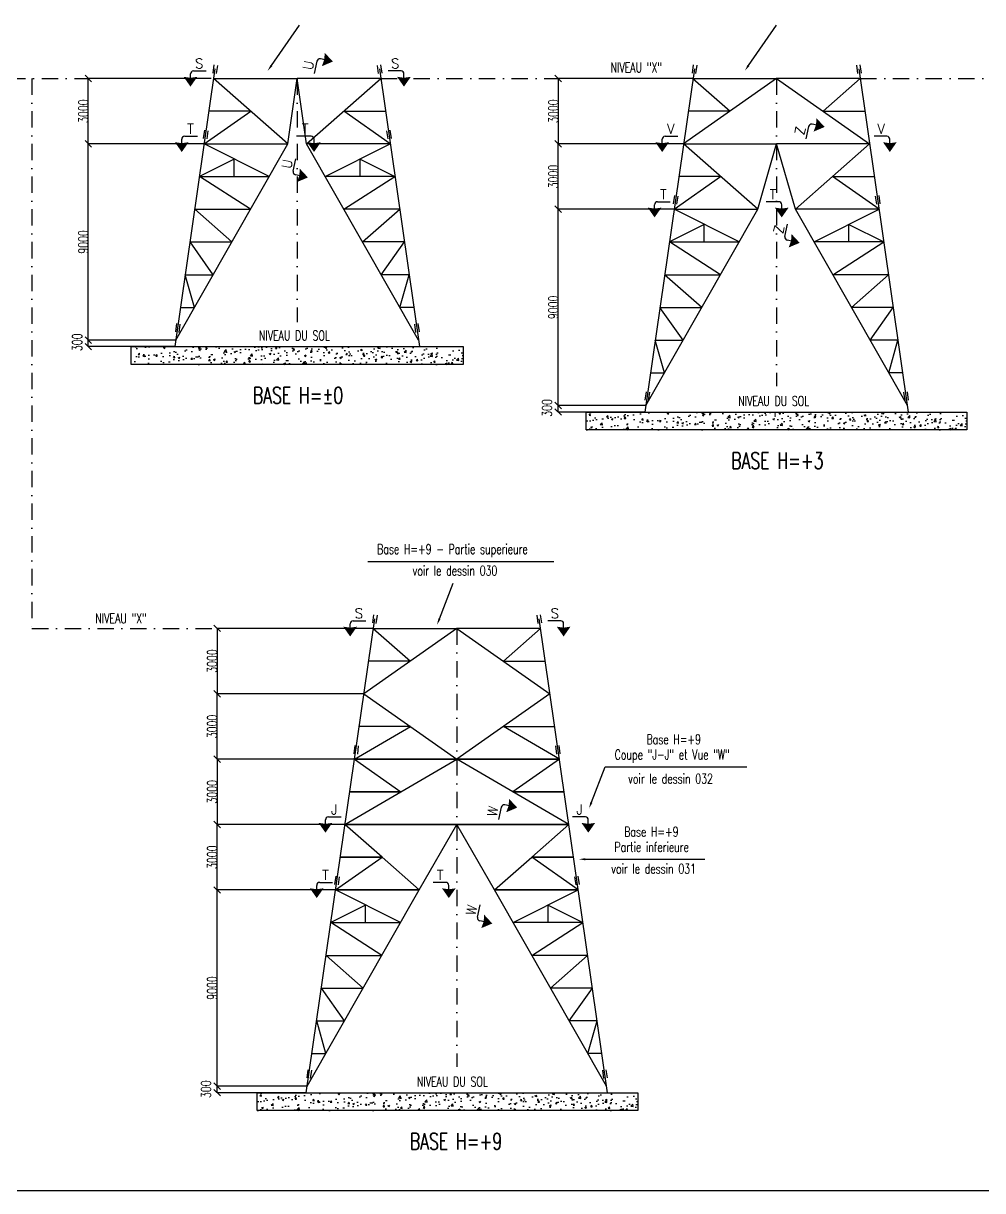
# Model space of a CAD drawing. Header units: millimetres. Extents: x 3750 to 125400, y 750 to 86850.
# Drawn here: x 53188 to 97200, y 750 to 54298 of the extents above; entities that cross this region are included whole.
import ezdxf
from ezdxf.enums import TextEntityAlignment as Align

# ---------------------------------------------------------------- set-up
doc = ezdxf.new("R2010")
doc.units = ezdxf.units.MM
doc.header["$LTSCALE"] = 1500
doc.linetypes.add('DASHDOT', pattern=[1, 0.5, -0.25, 0, -0.25])
for name, color, linetype in [('2', 7, 'Continuous'), ('LM', 7, 'Continuous'), ('LS', 7, 'Continuous'), ('LSP', 3, 'Continuous'), ('MZ', 6, 'DASHDOT'), ('QT_MPR', 7, 'Continuous')]:
    doc.layers.add(name, color=color, linetype=linetype)
doc.styles.add('RD', font='ROMAND8.SHX', dxfattribs={"width": 0.7})
doc.styles.add('RS', font='ROMANS8.shx', dxfattribs={"width": 0.7})
doc.dimstyles.new('TRATTO', dxfattribs={"dimscale": 0, "dimtxt": 450, "dimasz": 300, "dimexe": 0, "dimexo": 0.06, "dimgap": 5, "dimtad": 1, "dimzin": 0, "dimdsep": 46, "dimtxsty": 'RS', "dimblk1": 'OBLIQUE', "dimblk2": 'OBLIQUE', "dimsah": 1, "dimcen": 0.09, "dimclrd": 2, "dimclre": 2, "dimclrt": 7, "dimadec": 0, "dimazin": 0, "dimtfac": 1, "dimtix": 1, "dimtmove": 2, "dimatfit": 3, "dimfxl": 1, "dimtolj": 1, "dimtzin": 0, "dimarcsym": 0})

# ---------------------------------------------------------------- blocks, each defined once
blk = doc.blocks.new('_OBLIQUE')
at = {"color": 0, "linetype": 'ByBlock'}
blk.add_line((-0.5, -0.5), (0.5, 0.5), dxfattribs=at)
blk = doc.blocks.new('*D5')
at = {"layer": 'DEFPOINTS', "color": 0, "transparency": 16777216}
for p in [(56169, 39769), (60185, 39769), (60142, 39469)]:
    blk.add_point(p, dxfattribs=at)
at = {"layer": 'LM', "color": 2, "lineweight": -2, "transparency": 16777216}
for p, q in [((60185, 39769), (56169, 39769)), ((56169, 39469), (56169, 39769)), ((60142, 39469), (56169, 39469))]:
    blk.add_line(p, q, dxfattribs=at)
at = {"layer": 'LM', "color": 2, "lineweight": -2, "transparency": 16777216, "xscale": 300, "yscale": 300, "zscale": 300}
for p, rotation in [((56169, 39769), 90), ((56169, 39469), 270)]:
    blk.add_blockref('_OBLIQUE', p, dxfattribs=dict(at, rotation=rotation))
at = {"layer": 'LM', "color": 7, "transparency": 16777216, "insert": (55655, 39667), "char_height": 450, "attachment_point": 5, "rotation": 90, "style": 'RS'}
blk.add_mtext('\\A1;300', dxfattribs=at)
blk = doc.blocks.new('*D4')
at = {"color": 2, "lineweight": -2, "transparency": 16777216}
for p, q in [((61485, 48769), (56169, 48769)), ((56169, 39769), (56169, 48769)), ((60185, 39769), (56169, 39769))]:
    blk.add_line(p, q, dxfattribs=at)
at = {"layer": 'DEFPOINTS', "color": 0, "transparency": 16777216}
for p in [(56169, 48769), (61485, 48769), (60185, 39769)]:
    blk.add_point(p, dxfattribs=at)
at = {"color": 2, "lineweight": -2, "transparency": 16777216, "xscale": 300, "yscale": 300, "zscale": 300}
for p, rotation in [((56169, 48769), 90), ((56169, 39769), 270)]:
    blk.add_blockref('_OBLIQUE', p, dxfattribs=dict(at, rotation=rotation))
at = {"color": 7, "transparency": 16777216, "insert": (55939, 44269), "char_height": 450, "attachment_point": 5, "rotation": 90, "style": 'RS'}
blk.add_mtext('\\A1;9000', dxfattribs=at)
blk = doc.blocks.new('*D6')
at = {"layer": 'DEFPOINTS', "color": 0, "transparency": 16777216}
for p in [(56169, 51769), (61804, 51769), (61485, 48769)]:
    blk.add_point(p, dxfattribs=at)
at = {"layer": 'LS', "color": 2, "lineweight": -2, "transparency": 16777216}
for p, q in [((61804, 51769), (56169, 51769)), ((56169, 48769), (56169, 51769)), ((61485, 48769), (56169, 48769))]:
    blk.add_line(p, q, dxfattribs=at)
at = {"layer": 'LS', "color": 2, "lineweight": -2, "transparency": 16777216, "xscale": 300, "yscale": 300, "zscale": 300}
for p, rotation in [((56169, 51769), 90), ((56169, 48769), 270)]:
    blk.add_blockref('_OBLIQUE', p, dxfattribs=dict(at, rotation=rotation))
at = {"layer": 'LS', "color": 7, "transparency": 16777216, "insert": (55939, 50269), "char_height": 450, "attachment_point": 5, "rotation": 90, "style": 'RS'}
blk.add_mtext('\\A1;3000', dxfattribs=at)
blk = doc.blocks.new('*D10')
at = {"layer": 'DEFPOINTS', "color": 0, "transparency": 16777216}
for p in [(77729, 36769), (81702, 36469), (81745, 36769)]:
    blk.add_point(p, dxfattribs=at)
at = {"layer": 'LM', "color": 2, "lineweight": -2, "transparency": 16777216}
for p, q in [((81745, 36769), (77729, 36769)), ((77729, 36469), (77729, 36769)), ((81702, 36469), (77729, 36469))]:
    blk.add_line(p, q, dxfattribs=at)
at = {"layer": 'LM', "color": 2, "lineweight": -2, "transparency": 16777216, "xscale": 300, "yscale": 300, "zscale": 300}
for p, rotation in [((77729, 36769), 90), ((77729, 36469), 270)]:
    blk.add_blockref('_OBLIQUE', p, dxfattribs=dict(at, rotation=rotation))
at = {"layer": 'LM', "color": 7, "transparency": 16777216, "insert": (77214, 36654), "char_height": 450, "attachment_point": 5, "rotation": 90, "style": 'RS'}
blk.add_mtext('\\A1;300', dxfattribs=at)
blk = doc.blocks.new('*D7')
at = {"color": 2, "lineweight": -2, "transparency": 16777216}
for p, q in [((83044, 45769), (77729, 45769)), ((77729, 36769), (77729, 45769)), ((81745, 36769), (77729, 36769))]:
    blk.add_line(p, q, dxfattribs=at)
at = {"layer": 'DEFPOINTS', "color": 0, "transparency": 16777216}
for p in [(77729, 45769), (83044, 45769), (81745, 36769)]:
    blk.add_point(p, dxfattribs=at)
at = {"color": 2, "lineweight": -2, "transparency": 16777216, "xscale": 300, "yscale": 300, "zscale": 300}
for p, rotation in [((77729, 45769), 90), ((77729, 36769), 270)]:
    blk.add_blockref('_OBLIQUE', p, dxfattribs=dict(at, rotation=rotation))
at = {"color": 7, "transparency": 16777216, "insert": (77499, 41269), "char_height": 450, "attachment_point": 5, "rotation": 90, "style": 'RS'}
blk.add_mtext('\\A1;9000', dxfattribs=at)
blk = doc.blocks.new('*D8')
at = {"layer": 'DEFPOINTS', "color": 0, "transparency": 16777216}
for p in [(77729, 48769), (83477, 48769), (83044, 45769)]:
    blk.add_point(p, dxfattribs=at)
at = {"layer": 'LS', "color": 2, "lineweight": -2, "transparency": 16777216}
for p, q in [((83477, 48769), (77729, 48769)), ((77729, 45769), (77729, 48769)), ((83044, 45769), (77729, 45769))]:
    blk.add_line(p, q, dxfattribs=at)
at = {"layer": 'LS', "color": 2, "lineweight": -2, "transparency": 16777216, "xscale": 300, "yscale": 300, "zscale": 300}
for p, rotation in [((77729, 48769), 90), ((77729, 45769), 270)]:
    blk.add_blockref('_OBLIQUE', p, dxfattribs=dict(at, rotation=rotation))
at = {"layer": 'LS', "color": 7, "transparency": 16777216, "insert": (77499, 47269), "char_height": 450, "attachment_point": 5, "rotation": 90, "style": 'RS'}
blk.add_mtext('\\A1;3000', dxfattribs=at)
blk = doc.blocks.new('*D9')
at = {"layer": 'DEFPOINTS', "color": 0, "transparency": 16777216}
for p in [(83910, 51769), (77729, 48769), (83477, 48769)]:
    blk.add_point(p, dxfattribs=at)
at = {"layer": 'LS', "color": 2, "lineweight": -2, "transparency": 16777216}
for p, q in [((83910, 51769), (77729, 51769)), ((77729, 51769), (77729, 48769)), ((83477, 48769), (77729, 48769))]:
    blk.add_line(p, q, dxfattribs=at)
at = {"layer": 'LS', "color": 2, "lineweight": -2, "transparency": 16777216, "xscale": 300, "yscale": 300, "zscale": 300}
for p, rotation in [((77729, 51769), 90), ((77729, 48769), 270)]:
    blk.add_blockref('_OBLIQUE', p, dxfattribs=dict(at, rotation=rotation))
at = {"layer": 'LS', "color": 7, "transparency": 16777216, "insert": (77499, 50269), "char_height": 450, "attachment_point": 5, "rotation": 90, "style": 'RS'}
blk.add_mtext('\\A1;3000', dxfattribs=at)
blk = doc.blocks.new('*D50')
at = {"layer": 'DEFPOINTS', "color": 0, "transparency": 16777216}
for p in [(62082, 5544), (66212, 5544), (66169, 5244)]:
    blk.add_point(p, dxfattribs=at)
at = {"layer": 'LM', "color": 2, "lineweight": -2, "transparency": 16777216}
for p, q in [((66212, 5544), (62082, 5544)), ((62082, 5244), (62082, 5544)), ((66169, 5244), (62082, 5244))]:
    blk.add_line(p, q, dxfattribs=at)
at = {"layer": 'LM', "color": 2, "lineweight": -2, "transparency": 16777216, "xscale": 300, "yscale": 300, "zscale": 300}
for p, rotation in [((62082, 5544), 90), ((62082, 5244), 270)]:
    blk.add_blockref('_OBLIQUE', p, dxfattribs=dict(at, rotation=rotation))
at = {"layer": 'LM', "color": 7, "transparency": 16777216, "insert": (61568, 5401), "char_height": 450, "attachment_point": 5, "rotation": 90, "style": 'RS'}
blk.add_mtext('\\A1;300', dxfattribs=at)
blk = doc.blocks.new('*D51')
at = {"color": 2, "lineweight": -2, "transparency": 16777216}
for p, q in [((67511, 14544), (62082, 14544)), ((62082, 5544), (62082, 14544)), ((66212, 5544), (62082, 5544))]:
    blk.add_line(p, q, dxfattribs=at)
at = {"layer": 'DEFPOINTS', "color": 0, "transparency": 16777216}
for p in [(62082, 14544), (67511, 14544), (66212, 5544)]:
    blk.add_point(p, dxfattribs=at)
at = {"color": 2, "lineweight": -2, "transparency": 16777216, "xscale": 300, "yscale": 300, "zscale": 300}
for p, rotation in [((62082, 14544), 90), ((62082, 5544), 270)]:
    blk.add_blockref('_OBLIQUE', p, dxfattribs=dict(at, rotation=rotation))
at = {"color": 7, "transparency": 16777216, "insert": (61852, 10044), "char_height": 450, "attachment_point": 5, "rotation": 90, "style": 'RS'}
blk.add_mtext('\\A1;9000', dxfattribs=at)
blk = doc.blocks.new('*D52')
at = {"layer": 'DEFPOINTS', "color": 0, "transparency": 16777216}
for p in [(62082, 17544), (67944, 17544), (67511, 14544)]:
    blk.add_point(p, dxfattribs=at)
at = {"layer": 'LS', "color": 2, "lineweight": -2, "transparency": 16777216}
for p, q in [((67944, 17544), (62082, 17544)), ((62082, 14544), (62082, 17544)), ((67511, 14544), (62082, 14544))]:
    blk.add_line(p, q, dxfattribs=at)
at = {"layer": 'LS', "color": 2, "lineweight": -2, "transparency": 16777216, "xscale": 300, "yscale": 300, "zscale": 300}
for p, rotation in [((62082, 17544), 90), ((62082, 14544), 270)]:
    blk.add_blockref('_OBLIQUE', p, dxfattribs=dict(at, rotation=rotation))
at = {"layer": 'LS', "color": 7, "transparency": 16777216, "insert": (61852, 16044), "char_height": 450, "attachment_point": 5, "rotation": 90, "style": 'RS'}
blk.add_mtext('\\A1;3000', dxfattribs=at)
blk = doc.blocks.new('*D53')
at = {"layer": 'DEFPOINTS', "color": 0, "transparency": 16777216}
for p in [(68377, 20544), (62082, 17544), (67944, 17544)]:
    blk.add_point(p, dxfattribs=at)
at = {"layer": 'LS', "color": 2, "lineweight": -2, "transparency": 16777216}
for p, q in [((68377, 20544), (62082, 20544)), ((62082, 20544), (62082, 17544)), ((67944, 17544), (62082, 17544))]:
    blk.add_line(p, q, dxfattribs=at)
at = {"layer": 'LS', "color": 2, "lineweight": -2, "transparency": 16777216, "xscale": 300, "yscale": 300, "zscale": 300}
for p, rotation in [((62082, 20544), 90), ((62082, 17544), 270)]:
    blk.add_blockref('_OBLIQUE', p, dxfattribs=dict(at, rotation=rotation))
at = {"layer": 'LS', "color": 7, "transparency": 16777216, "insert": (61852, 19044), "char_height": 450, "attachment_point": 5, "rotation": 90, "style": 'RS'}
blk.add_mtext('\\A1;3000', dxfattribs=at)
blk = doc.blocks.new('*D54')
at = {"layer": 'DEFPOINTS', "color": 0, "transparency": 16777216}
for p in [(62082, 23544), (68810, 23544), (68377, 20544)]:
    blk.add_point(p, dxfattribs=at)
at = {"layer": 'LS', "color": 2, "lineweight": -2, "transparency": 16777216}
for p, q in [((68810, 23544), (62082, 23544)), ((62082, 20544), (62082, 23544)), ((68377, 20544), (62082, 20544))]:
    blk.add_line(p, q, dxfattribs=at)
at = {"layer": 'LS', "color": 2, "lineweight": -2, "transparency": 16777216, "xscale": 300, "yscale": 300, "zscale": 300}
for p, rotation in [((62082, 23544), 90), ((62082, 20544), 270)]:
    blk.add_blockref('_OBLIQUE', p, dxfattribs=dict(at, rotation=rotation))
at = {"layer": 'LS', "color": 7, "transparency": 16777216, "insert": (61852, 22044), "char_height": 450, "attachment_point": 5, "rotation": 90, "style": 'RS'}
blk.add_mtext('\\A1;3000', dxfattribs=at)
blk = doc.blocks.new('*D55')
at = {"layer": 'DEFPOINTS', "color": 0, "transparency": 16777216}
for p in [(69243, 26544), (62082, 23544), (68810, 23544)]:
    blk.add_point(p, dxfattribs=at)
at = {"layer": 'LS', "color": 2, "lineweight": -2, "transparency": 16777216}
for p, q in [((69243, 26544), (62082, 26544)), ((62082, 26544), (62082, 23544)), ((68810, 23544), (62082, 23544))]:
    blk.add_line(p, q, dxfattribs=at)
at = {"layer": 'LS', "color": 2, "lineweight": -2, "transparency": 16777216, "xscale": 300, "yscale": 300, "zscale": 300}
for p, rotation in [((62082, 26544), 90), ((62082, 23544), 270)]:
    blk.add_blockref('_OBLIQUE', p, dxfattribs=dict(at, rotation=rotation))
at = {"layer": 'LS', "color": 7, "transparency": 16777216, "insert": (61852, 25044), "char_height": 450, "attachment_point": 5, "rotation": 90, "style": 'RS'}
blk.add_mtext('\\A1;3000', dxfattribs=at)

msp = doc.modelspace()

# ---------------------------------------------------------------- hatches: boundary and pattern name
at = {"layer": 'LS'}
h = msp.add_hatch(dxfattribs=at)
h.set_pattern_fill('AR-CONC', color=3, scale=112.501668, style=0)
h.set_pattern_definition([(50, (-293687.24, -31657.9), (806.9297, -70.5972), [84.3763, -928.1388]), (355, (-293687.2, -31657.9), (-156.0976, 846.2287), [67.501, -742.511]), (100.4514, (-293620, -31663.8), (650.8327, 775.631), [71.7088, -788.7966]), (46.1842, (-293687.2, -31432.9), (1200.664, -186.2117), [126.5644, -1392.208]), (96.6356, (-293587.2, -31448.4), (1051.511, 1095.899), [107.563, -1183.1947]), (351.1842, (-293687.2, -31432.9), (1051.5103, 1095.8997), [101.2515, -1113.7665]), (21, (-293574.73, -31489.16), (671.5304, -452.953), [84.3763, -928.1388]), (326, (-293574.7, -31489.2), (273.7338, 815.8059), [67.501, -742.511]), (71.4514, (-293518.8, -31526.9), (945.2645, 362.8522), [71.7088, -788.7966]), (37.5, (-293687.24, -31657.92), (13.68004, 374.51114), [0, -733.5109, 0, -753.7612, 0, -745.32355]), (7.5, (-293687.24, -31657.9), (295.9576, 443.71976), [0, -429.75637, 0, -716.63563, 0, -284.0667]), (327.5, (-293938.12, -31657.92), (600.55915, -25.3746), [0, -281.2542, 0, -877.513, 0, -1164.39227]), (317.5, (-294050.6, -31657.9), (656.0942, 112.6198), [0, -365.6304, 0, -582.75864, 0, -826.8873])])
h.paths.add_polyline_path([(73372.574, 39468.603), (58132.295, 39468.603), (58132.295, 38648.572), (73372.574, 38648.572)])
h = msp.add_hatch(dxfattribs=at)
h.set_pattern_fill('AR-CONC', color=3, scale=112.501668, style=0)
h.set_pattern_definition([(50, (-270581.7, -34657.9), (806.9297, -70.5972), [84.3763, -928.1388]), (355, (-270581.7, -34657.9), (-156.0976, 846.2287), [67.501, -742.511]), (100.4514, (-270514.5, -34663.8), (650.8327, 775.631), [71.7088, -788.7966]), (46.1842, (-270581.7, -34432.9), (1200.664, -186.2117), [126.5644, -1392.208]), (96.6356, (-270481.7, -34448.4), (1051.511, 1095.899), [107.563, -1183.1947]), (351.1842, (-270581.7, -34432.9), (1051.5103, 1095.8997), [101.2515, -1113.7665]), (21, (-270469.2, -34489.16), (671.5304, -452.953), [84.3763, -928.1388]), (326, (-270469.2, -34489.2), (273.7338, 815.8059), [67.501, -742.511]), (71.4514, (-270413.25, -34526.9), (945.2645, 362.8522), [71.7088, -788.7966]), (37.5, (-270581.71, -34657.92), (13.68004, 374.51114), [0, -733.5109, 0, -753.7612, 0, -745.32355]), (7.5, (-270581.7, -34657.9), (295.9576, 443.71976), [0, -429.75637, 0, -716.63563, 0, -284.0667]), (327.5, (-270832.6, -34657.92), (600.55915, -25.3746), [0, -281.2542, 0, -877.513, 0, -1164.39227]), (317.5, (-270945.1, -34657.9), (656.0942, 112.6198), [0, -365.6304, 0, -582.75864, 0, -826.8873])])
h.paths.add_polyline_path([(96478.095, 36468.603), (79011.808, 36468.603), (79011.808, 35648.572), (96478.095, 35648.572)])
h = msp.add_hatch(dxfattribs=at)
h.set_pattern_fill('AR-CONC', color=3, scale=112.501668, style=0)
h.set_pattern_definition([(50, (-285681.4, -65882.07), (806.9297, -70.5972), [84.3763, -928.1388]), (355, (-285681.4, -65882.1), (-156.0976, 846.2287), [67.501, -742.511]), (100.4514, (-285614.2, -65887.95), (650.8327, 775.631), [71.7088, -788.7966]), (46.1842, (-285681.4, -65657.1), (1200.664, -186.2117), [126.5644, -1392.208]), (96.6356, (-285581.4, -65672.6), (1051.511, 1095.899), [107.563, -1183.1947]), (351.1842, (-285681.4, -65657), (1051.5103, 1095.8997), [101.2515, -1113.7665]), (21, (-285568.9, -65713.3), (671.5304, -452.953), [84.3763, -928.1388]), (326, (-285568.9, -65713.3), (273.7338, 815.8059), [67.501, -742.511]), (71.4514, (-285513, -65751.06), (945.2645, 362.8522), [71.7088, -788.7966]), (37.5, (-285681.42, -65882.07), (13.68004, 374.51114), [0, -733.5109, 0, -753.7612, 0, -745.32355]), (7.5, (-285681.42, -65882.07), (295.9576, 443.71976), [0, -429.75637, 0, -716.63563, 0, -284.0667]), (327.5, (-285932.3, -65882.07), (600.55915, -25.3746), [0, -281.2542, 0, -877.513, 0, -1164.39227]), (317.5, (-286044.8, -65882.07), (656.0942, 112.6198), [0, -365.6304, 0, -582.75864, 0, -826.8873])])
h.paths.add_polyline_path([(81378.386, 5244.455), (63912.099, 5244.455), (63912.099, 4424.424), (81378.386, 4424.424)])

# ---------------------------------------------------------------- linework, layer by layer
at = {"color": 6, "ltscale": 0.01}
for p, q in [((61980.556, 52204.663), (60142.166, 39468.603)), ((61929.781, 52393.462), (61875.276, 52015.864)), ((61929.781, 52393.462), (61875.276, 52015.864)), ((62088.14, 52370.603), (62033.635, 51993.005)), ((62088.14, 52370.603), (62033.635, 51993.005)), ((69416.729, 52370.603), (69471.233, 51993.005)), ((69416.729, 52370.603), (69471.233, 51993.005)), ((69524.312, 52204.663), (71362.702, 39468.603)), ((69575.088, 52393.462), (69629.592, 52015.864)), ((69575.088, 52393.462), (69629.592, 52015.864)), ((83973.073, 52204.663), (81701.648, 36468.603)), ((83922.793, 52396.886), (83868.288, 52019.288)), ((84081.151, 52374.028), (84026.647, 51996.43)), ((91408.752, 52374.028), (91463.257, 51996.43)), ((91516.83, 52204.663), (93788.255, 36468.603)), ((91567.111, 52396.886), (91621.615, 52019.288)), ((61917.613, 51768.603), (65752.434, 51768.603)), ((61917.613, 51768.603), (65752.434, 51768.603)), ((65319.399, 48768.603), (61917.613, 51768.603)), ((65319.399, 48768.603), (65752.434, 51768.603)), ((69587.256, 51768.603), (65752.434, 51768.603)), ((69587.256, 51768.603), (65752.434, 51768.603)), ((66185.47, 48768.603), (65752.434, 51768.603)), ((66185.47, 48768.603), (69587.256, 51768.603)), ((87744.952, 51768.603), (83477.095, 48768.603)), ((83910.13, 51768.603), (87744.952, 51768.603)), ((83910.13, 51768.603), (85611.023, 50268.603)), ((91579.773, 51768.603), (87744.952, 51768.603)), ((87744.952, 51768.603), (92012.809, 48768.603)), ((91579.773, 51768.603), (89878.88, 50268.603)), ((61484.577, 48768.603), (63618.506, 50268.603)), ((61484.577, 48768.603), (63618.506, 50268.603)), ((63618.506, 50268.603), (61701.095, 50268.603)), ((63618.506, 50268.603), (61701.095, 50268.603)), ((70020.291, 48768.603), (67886.363, 50268.603)), ((67886.363, 50268.603), (69803.774, 50268.603)), ((70020.291, 48768.603), (67886.363, 50268.603)), ((67886.363, 50268.603), (69803.774, 50268.603)), ((85611.023, 50268.603), (83693.612, 50268.603)), ((89878.88, 50268.603), (91796.291, 50268.603)), ((61496.745, 49393.462), (61442.241, 49015.864)), ((61655.104, 49370.603), (61600.599, 48993.005)), ((69849.765, 49370.603), (69904.269, 48993.005)), ((70008.123, 49393.462), (70062.628, 49015.864)), ((60185.47, 39768.603), (65319.399, 48768.603)), ((61484.577, 48768.603), (65319.399, 48768.603)), ((64463.744, 47268.603), (61484.577, 48768.603)), ((71319.399, 39768.603), (66185.47, 48768.603)), ((70020.291, 48768.603), (66185.47, 48768.603)), ((67041.125, 47268.603), (70020.291, 48768.603)), ((86878.88, 45768.603), (83477.095, 48768.603)), ((83477.095, 48768.603), (87744.952, 48768.603)), ((86878.88, 45768.603), (87744.952, 48768.603)), ((88611.023, 45768.603), (87744.952, 48768.603)), ((92012.809, 48768.603), (87744.952, 48768.603)), ((88611.023, 45768.603), (92012.809, 48768.603)), ((62865.902, 48073.111), (61268.059, 47268.603)), ((62865.902, 47268.603), (62865.902, 48073.111)), ((68638.967, 47268.603), (68638.967, 48073.111)), ((68638.967, 48073.111), (70236.809, 47268.603)), ((63608.089, 45768.603), (61268.059, 47268.603)), ((61268.059, 47268.603), (64463.744, 47268.603)), ((70236.809, 47268.603), (67041.125, 47268.603)), ((67896.779, 45768.603), (70236.809, 47268.603)), ((83044.059, 45768.603), (85177.987, 47268.603)), ((83044.059, 45768.603), (85177.987, 47268.603)), ((85177.987, 47268.603), (83260.577, 47268.603)), ((85177.987, 47268.603), (83260.577, 47268.603)), ((92445.845, 45768.603), (90311.916, 47268.603)), ((90311.916, 47268.603), (92229.327, 47268.603)), ((92445.845, 45768.603), (90311.916, 47268.603)), ((90311.916, 47268.603), (92229.327, 47268.603)), ((83056.721, 46396.886), (83002.217, 46019.288)), ((83215.08, 46374.028), (83160.575, 45996.43)), ((92274.823, 46374.028), (92329.328, 45996.43)), ((92433.182, 46396.886), (92487.687, 46019.288)), ((62752.434, 44268.603), (61051.541, 45768.603)), ((61051.541, 45768.603), (63608.089, 45768.603)), ((70453.327, 45768.603), (67896.779, 45768.603)), ((68752.434, 44268.603), (70453.327, 45768.603)), ((81744.952, 36768.603), (86878.88, 45768.603)), ((83044.059, 45768.603), (86878.88, 45768.603)), ((86023.226, 44268.603), (83044.059, 45768.603)), ((93744.952, 36768.603), (88611.023, 45768.603)), ((92445.845, 45768.603), (88611.023, 45768.603)), ((89466.678, 44268.603), (92445.845, 45768.603)), ((84425.383, 45073.111), (82827.541, 44268.603)), ((84425.383, 44268.603), (84425.383, 45073.111)), ((91064.52, 44268.603), (91064.52, 45073.111)), ((91064.52, 45073.111), (92662.362, 44268.603)), ((61896.779, 42768.603), (60835.024, 44268.603)), ((60835.024, 44268.603), (62752.434, 44268.603)), ((70669.845, 44268.603), (68752.434, 44268.603)), ((69608.089, 42768.603), (70669.845, 44268.603)), ((85167.571, 42768.603), (82827.541, 44268.603)), ((82827.541, 44268.603), (86023.226, 44268.603)), ((92662.362, 44268.603), (89466.678, 44268.603)), ((90322.333, 42768.603), (92662.362, 44268.603)), ((61041.125, 41268.603), (60618.506, 42768.603)), ((60618.506, 42768.603), (61896.779, 42768.603)), ((70886.363, 42768.603), (69608.089, 42768.603)), ((70463.744, 41268.603), (70886.363, 42768.603)), ((84311.916, 41268.603), (82611.023, 42768.603)), ((82611.023, 42768.603), (85167.571, 42768.603)), ((92878.88, 42768.603), (90322.333, 42768.603)), ((91177.987, 41268.603), (92878.88, 42768.603)), ((60401.988, 41268.603), (61041.125, 41268.603)), ((71102.881, 41268.603), (70463.744, 41268.603)), ((83456.261, 39768.603), (82394.505, 41268.603)), ((82394.505, 41268.603), (84311.916, 41268.603)), ((93095.398, 41268.603), (91177.987, 41268.603)), ((92033.642, 39768.603), (93095.398, 41268.603)), ((60216.184, 40521.946), (60161.68, 40144.348)), ((60374.543, 40499.088), (60320.038, 40121.49)), ((71130.326, 40499.088), (71184.83, 40121.49)), ((71288.684, 40521.946), (71343.189, 40144.348)), ((82600.606, 38268.603), (82177.987, 39768.603)), ((82177.987, 39768.603), (83456.261, 39768.603)), ((93311.916, 39768.603), (92033.642, 39768.603)), ((92889.297, 38268.603), (93311.916, 39768.603)), ((81961.47, 38268.603), (82600.606, 38268.603)), ((93528.434, 38268.603), (92889.297, 38268.603)), ((81757.614, 37396.886), (81703.11, 37019.288)), ((81915.973, 37374.028), (81861.468, 36996.43)), ((93573.931, 37374.028), (93628.435, 36996.43)), ((93732.289, 37396.886), (93786.794, 37019.288)), ((66168.76, 5244.455), (69306.257, 26980.515)), ((69255.482, 27169.314), (69200.977, 26791.716)), ((69413.84, 27146.455), (69359.336, 26768.857)), ((76742.43, 27146.455), (76796.934, 26768.857)), ((79987.51, 5244.455), (76850.013, 26980.515)), ((76900.788, 27169.314), (76955.293, 26791.716)), ((73078.135, 26544.455), (68810.278, 23544.455)), ((69243.314, 26544.455), (73078.135, 26544.455)), ((69243.314, 26544.455), (70944.206, 25044.455)), ((76912.956, 26544.455), (73078.135, 26544.455)), ((73078.135, 26544.455), (77345.992, 23544.455)), ((76912.956, 26544.455), (75212.064, 25044.455)), ((70944.206, 25044.455), (69026.796, 25044.455)), ((75212.064, 25044.455), (77129.474, 25044.455)), ((68810.278, 23544.455), (73078.135, 20544.455)), ((77345.992, 23544.455), (73078.135, 20544.455)), ((68377.242, 20544.455), (70944.206, 22044.455)), ((70944.206, 22044.455), (68593.76, 22044.455)), ((77779.028, 20544.455), (75212.064, 22044.455)), ((75212.064, 22044.455), (77562.51, 22044.455)), ((68396.454, 21173.065), (68356.096, 20793.694)), ((68555.556, 21156.139), (68515.198, 20776.769)), ((77600.714, 21156.139), (77641.072, 20776.769)), ((77759.816, 21173.065), (77800.174, 20793.694)), ((68377.135, 20544.455), (70511.135, 19044.455)), ((68377.135, 20544.455), (70511.135, 19044.455)), ((68377.135, 20544.455), (73078.135, 20544.455)), ((73078.135, 20544.455), (68377.135, 20544.455)), ((68377.135, 20544.455), (68377.135, 20544.455)), ((68377.135, 20544.455), (68377.135, 20544.455)), ((68377.242, 20544.455), (73078.135, 20544.455)), ((70511.135, 19044.455), (73078.135, 20544.455)), ((70511.135, 19044.455), (73078.135, 20544.455)), ((75645.135, 19044.455), (73078.135, 20544.455)), ((75645.135, 19044.455), (73078.135, 20544.455)), ((73078.135, 20544.455), (77779.135, 20544.455)), ((77779.135, 20544.455), (73078.135, 20544.455)), ((77779.028, 20544.455), (73078.135, 20544.455)), ((77779.135, 20544.455), (75645.135, 19044.455)), ((77779.135, 20544.455), (75645.135, 19044.455)), ((77779.135, 20544.455), (77779.135, 20544.455)), ((77779.135, 20544.455), (77779.135, 20544.455)), ((77779.135, 20544.455), (77779.135, 20544.455)), ((77779.135, 20544.455), (77779.135, 20544.455)), ((67944.135, 17544.455), (70511.135, 19044.455)), ((67944.135, 17544.455), (70511.135, 19044.455)), ((68161.135, 19044.455), (70511.135, 19044.455)), ((70511.135, 19044.455), (68161.135, 19044.455)), ((75645.135, 19044.455), (77995.135, 19044.455)), ((77995.135, 19044.455), (75645.135, 19044.455)), ((78212.135, 17544.455), (75645.135, 19044.455)), ((78212.135, 17544.455), (75645.135, 19044.455)), ((77995.135, 19044.455), (77995.135, 19044.455)), ((77995.135, 19044.455), (77995.135, 19044.455)), ((67944.135, 17544.455), (69655.135, 17544.455)), ((67944.135, 17544.455), (69655.135, 17544.455)), ((67944.135, 17544.455), (68800.135, 17544.455)), ((67944.135, 17544.455), (68800.135, 17544.455)), ((67944.135, 17544.455), (69655.135, 17544.455)), ((67944.135, 17544.455), (69655.135, 17544.455)), ((67944.135, 17544.455), (68800.135, 17544.455)), ((67944.135, 17544.455), (68800.135, 17544.455)), ((67944.135, 17544.455), (68800.135, 17544.455)), ((69645.135, 16044.455), (67944.135, 17544.455)), ((69645.135, 16044.455), (67944.135, 17544.455)), ((67944.135, 17544.455), (70511.135, 17544.455)), ((70511.135, 17544.455), (67944.135, 17544.455)), ((68800.135, 17544.455), (69655.135, 17544.455)), ((68800.135, 17544.455), (69655.135, 17544.455)), ((68800.135, 17544.455), (68800.135, 17544.455)), ((68800.135, 17544.455), (68800.135, 17544.455)), ((69655.135, 17544.455), (71367.135, 17544.455)), ((69655.135, 17544.455), (71367.135, 17544.455)), ((69655.135, 17544.455), (70511.135, 17544.455)), ((69655.135, 17544.455), (70511.135, 17544.455)), ((70511.135, 17544.455), (71367.135, 17544.455)), ((70511.135, 17544.455), (71367.135, 17544.455)), ((70511.135, 17544.455), (73078.135, 17544.455)), ((73078.135, 17544.455), (70511.135, 17544.455)), ((71346.135, 14544.455), (73078.135, 17544.455)), ((71346.135, 14544.455), (73078.135, 17544.455)), ((71367.135, 17544.455), (73078.135, 17544.455)), ((71367.135, 17544.455), (73078.135, 17544.455)), ((71367.135, 17544.455), (73078.135, 17544.455)), ((71367.135, 17544.455), (73078.135, 17544.455)), ((74810.135, 14544.455), (73078.135, 17544.455)), ((74810.135, 14544.455), (73078.135, 17544.455)), ((74789.135, 17544.455), (73078.135, 17544.455)), ((74789.135, 17544.455), (73078.135, 17544.455)), ((73078.135, 17544.455), (74789.135, 17544.455)), ((73078.135, 17544.455), (74789.135, 17544.455)), ((73078.135, 17544.455), (75645.135, 17544.455)), ((75645.135, 17544.455), (73078.135, 17544.455)), ((76501.135, 17544.455), (74789.135, 17544.455)), ((76501.135, 17544.455), (74789.135, 17544.455)), ((75645.135, 17544.455), (74789.135, 17544.455)), ((75645.135, 17544.455), (74789.135, 17544.455)), ((75645.135, 17544.455), (78212.135, 17544.455)), ((78212.135, 17544.455), (75645.135, 17544.455)), ((78212.135, 17544.455), (76501.135, 17544.455)), ((78212.135, 17544.455), (76501.135, 17544.455)), ((77356.135, 17544.455), (76501.135, 17544.455)), ((77356.135, 17544.455), (76501.135, 17544.455)), ((78212.135, 17544.455), (76501.135, 17544.455)), ((76501.135, 17544.455), (78212.135, 17544.455)), ((76511.135, 16044.455), (78212.135, 17544.455)), ((76511.135, 16044.455), (78212.135, 17544.455)), ((78212.135, 17544.455), (77356.135, 17544.455)), ((78212.135, 17544.455), (77356.135, 17544.455)), ((78212.135, 17544.455), (77356.135, 17544.455)), ((78212.135, 17544.455), (77356.135, 17544.455)), ((77356.135, 17544.455), (77356.135, 17544.455)), ((77356.135, 17544.455), (77356.135, 17544.455)), ((77356.135, 17544.455), (78212.135, 17544.455)), ((78212.135, 17544.455), (78212.135, 17544.455)), ((78212.135, 17544.455), (78212.135, 17544.455)), ((78212.135, 17544.455), (78212.135, 17544.455)), ((78212.135, 17544.455), (78212.135, 17544.455)), ((78212.135, 17544.455), (78212.135, 17544.455)), ((78212.135, 17544.455), (78212.135, 17544.455)), ((78212.135, 17544.455), (78212.135, 17544.455)), ((78212.135, 17544.455), (78212.135, 17544.455)), ((67511.135, 14544.455), (69645.135, 16044.455)), ((67511.135, 14544.455), (69645.135, 16044.455)), ((69645.064, 16044.455), (67727.653, 16044.455)), ((69645.064, 16044.455), (67727.653, 16044.455)), ((67728.135, 16044.455), (69645.135, 16044.455)), ((69645.135, 16044.455), (67728.135, 16044.455)), ((71346.135, 14544.455), (69645.135, 16044.455)), ((71346.135, 14544.455), (69645.135, 16044.455)), ((74810.135, 14544.455), (76511.135, 16044.455)), ((74810.135, 14544.455), (76511.135, 16044.455)), ((78645.135, 14544.455), (76511.135, 16044.455)), ((78645.135, 14544.455), (76511.135, 16044.455)), ((76511.135, 16044.455), (78428.135, 16044.455)), ((78428.135, 16044.455), (76511.135, 16044.455)), ((78428.135, 16044.455), (78428.135, 16044.455)), ((78428.135, 16044.455), (78428.135, 16044.455)), ((67523.797, 15172.738), (67469.293, 14795.14)), ((67682.156, 15149.88), (67627.652, 14772.282)), ((78474.114, 15149.88), (78528.618, 14772.282)), ((78632.473, 15172.738), (78686.977, 14795.14)), ((66212.206, 5544.455), (71346.135, 14544.455)), ((69428.135, 14544.455), (67511.135, 14544.455)), ((69428.135, 14544.455), (67511.135, 14544.455)), ((67511.135, 14544.455), (69428.135, 14544.455)), ((67511.135, 14544.455), (69428.135, 14544.455)), ((69428.135, 14544.455), (67511.135, 14544.455)), ((67511.135, 14544.455), (69428.135, 14544.455)), ((67511.135, 14544.455), (69428.135, 14544.455)), ((69428.135, 14544.455), (67511.135, 14544.455)), ((70490.48, 13044.455), (67511.314, 14544.455)), ((71346.135, 14544.455), (69428.135, 14544.455)), ((71346.135, 14544.455), (69428.135, 14544.455)), ((69428.135, 14544.455), (69428.135, 14544.455)), ((69428.135, 14544.455), (69428.135, 14544.455)), ((69428.135, 14544.455), (71346.135, 14544.455)), ((71346.135, 14544.455), (69428.135, 14544.455)), ((74810.135, 14544.455), (76728.135, 14544.455)), ((74810.135, 14544.455), (76728.135, 14544.455)), ((74810.135, 14544.455), (76728.135, 14544.455)), ((76728.135, 14544.455), (74810.135, 14544.455)), ((79944.064, 5544.455), (74810.135, 14544.455)), ((75665.79, 13044.455), (78644.956, 14544.455)), ((76728.135, 14544.455), (78645.135, 14544.455)), ((76728.135, 14544.455), (78645.135, 14544.455)), ((78645.135, 14544.455), (76728.135, 14544.455)), ((78645.135, 14544.455), (76728.135, 14544.455)), ((78645.135, 14544.455), (76728.135, 14544.455)), ((76728.135, 14544.455), (78645.135, 14544.455)), ((76728.135, 14544.455), (78645.135, 14544.455)), ((78645.135, 14544.455), (76728.135, 14544.455)), ((78645.135, 14544.455), (78645.135, 14544.455)), ((78645.135, 14544.455), (78645.135, 14544.455)), ((78645.135, 14544.455), (78645.135, 14544.455)), ((78645.135, 14544.455), (78645.135, 14544.455)), ((68892.638, 13848.963), (67294.796, 13044.455)), ((68892.638, 13044.455), (68892.638, 13848.963)), ((77263.632, 13044.455), (77263.632, 13848.963)), ((77263.632, 13848.963), (78861.474, 13044.455)), ((69634.825, 11544.455), (67294.796, 13044.455)), ((67294.796, 13044.455), (70490.48, 13044.455)), ((78861.474, 13044.455), (75665.79, 13044.455)), ((76521.445, 11544.455), (78861.474, 13044.455)), ((68779.171, 10044.455), (67078.278, 11544.455)), ((67078.278, 11544.455), (69634.825, 11544.455)), ((79077.992, 11544.455), (76521.445, 11544.455)), ((77377.099, 10044.455), (79077.992, 11544.455)), ((67923.516, 8544.455), (66861.76, 10044.455)), ((66861.76, 10044.455), (68779.171, 10044.455)), ((79294.51, 10044.455), (77377.099, 10044.455)), ((78232.754, 8544.455), (79294.51, 10044.455)), ((67067.861, 7044.455), (66645.242, 8544.455)), ((66645.242, 8544.455), (67923.516, 8544.455)), ((79511.028, 8544.455), (78232.754, 8544.455)), ((79088.409, 7044.455), (79511.028, 8544.455)), ((66428.724, 7044.455), (67067.861, 7044.455)), ((79727.546, 7044.455), (79088.409, 7044.455)), ((66242.921, 6297.798), (66188.416, 5920.2)), ((66401.279, 6274.94), (66346.775, 5897.342)), ((79754.991, 6274.94), (79809.495, 5897.342)), ((79913.349, 6297.798), (79967.854, 5920.2))]:
    msp.add_line(p, q, dxfattribs=at)
at = {"layer": '2', "color": 7}
for p, q in [((68161.135, 19044.455), (68161.135, 19044.455)), ((68161.135, 19044.455), (68161.135, 19044.455)), ((67944.135, 17544.455), (67944.135, 17544.455)), ((67944.135, 17544.455), (67944.135, 17544.455)), ((67944.135, 17544.455), (67944.135, 17544.455)), ((67944.135, 17544.455), (67944.135, 17544.455)), ((73078.135, 17544.455), (73078.135, 17544.455)), ((73078.135, 17544.455), (73078.135, 17544.455))]:
    msp.add_line(p, q, dxfattribs=at)
at = {"layer": 'LS', "color": 6}
for p, q in [((68984.9, 29615.996), (77532.866, 29615.996)), ((79882.384, 20192.676), (86382.646, 20192.676))]:
    msp.add_line(p, q, dxfattribs=at)
at = {"layer": 'LS', "color": 8}
msp.add_lwpolyline([(3750, 86850), (3750, 750), (99150, 750), (99150, 12750), (125400, 12750), (125400, 86850), (3750, 86850)], close=True, dxfattribs=at)
at = {"layer": 'LS', "color": 6}
for points in [[(64565.421, 52360.82), (65855.14, 54216.341)], [(86455.232, 52360.82), (87744.952, 54216.341)], [(72276.944, 26983.84), (72908.015, 28612.978)], [(79251.313, 18563.538), (79882.384, 20192.676)], [(78969.873, 15953.127), (84448.696, 15953.127)]]:
    msp.add_lwpolyline(points, dxfattribs=at)
at = {"layer": 'LS', "color": 3}
for points in [[(58132.295, 39468.603), (73372.574, 39468.603), (73372.574, 38648.572), (58132.295, 38648.572)], [(79011.808, 36468.603), (96478.095, 36468.603), (96478.095, 35648.572), (79011.808, 35648.572)], [(63912.099, 5244.455), (81378.386, 5244.455), (81378.386, 4424.424), (63912.099, 4424.424)]]:
    msp.add_lwpolyline(points, close=True, dxfattribs=at)
at = {"layer": 'LS', "color": 6}
for points in [[(64606.477, 52332.283), (64394.198, 52114.482), (64524.364, 52389.358)], [(86496.289, 52332.283), (86284.009, 52114.482), (86414.176, 52389.358)], [(72323.568, 26965.779), (72168.58, 26704.095), (72230.319, 27001.9)], [(79297.937, 18545.477), (79142.949, 18283.792), (79204.689, 18581.598)], [(78969.873, 15903.127), (78669.873, 15953.127), (78969.873, 16003.127)]]:
    msp.add_solid(points, dxfattribs=at)
at = {"layer": 'LSP'}
for p, q in [((66656.186, 52564.349), (66533.083, 51992.448)), ((67028.363, 52622.329), (66816.571, 52667.918)), ((60855.424, 51763.173), (60855.424, 51979.816)), ((60990.424, 52114.816), (61575.424, 52114.816)), ((70514.445, 52114.816), (69929.445, 52114.816)), ((70649.445, 51763.173), (70649.445, 51979.816)), ((89217.289, 49564.349), (89094.187, 48992.448)), ((89589.467, 49622.329), (89377.675, 49667.918)), ((60455.934, 48763.173), (60455.934, 48979.816)), ((60590.934, 49114.816), (61175.934, 49114.816)), ((66388.116, 49114.816), (65803.116, 49114.816)), ((66523.116, 48763.173), (66523.116, 48979.816)), ((82497.941, 48763.173), (82497.941, 48979.816)), ((82632.941, 49114.816), (83217.941, 49114.816)), ((92806.962, 49114.816), (92221.962, 49114.816)), ((92941.962, 48763.173), (92941.962, 48979.816)), ((65568.739, 47512.366), (65691.842, 48084.267)), ((65884.101, 47306.392), (65672.308, 47351.981)), ((82283.451, 46114.816), (82868.451, 46114.816)), ((87846.858, 46114.816), (87261.858, 46114.816)), ((82148.451, 45763.173), (82148.451, 45979.816)), ((87981.858, 45763.173), (87981.858, 45979.816)), ((88129.843, 44512.366), (88252.945, 45084.267)), ((88445.204, 44306.392), (88233.412, 44351.981)), ((68316.124, 26890.668), (68901.124, 26890.668)), ((77840.146, 26890.668), (77255.146, 26890.668)), ((68181.124, 26539.025), (68181.124, 26755.668)), ((77975.146, 26539.025), (77975.146, 26755.668)), ((75114.779, 18340.201), (74991.677, 17768.3)), ((75486.957, 18398.181), (75275.165, 18443.77)), ((67048.232, 17539.025), (67048.232, 17755.668)), ((67183.232, 17890.668), (67768.232, 17890.668)), ((78973.038, 17890.668), (78388.038, 17890.668)), ((79108.038, 17539.025), (79108.038, 17755.668)), ((66648.741, 14539.025), (66648.741, 14755.668)), ((66783.741, 14890.668), (67368.741, 14890.668)), ((72573.977, 14890.668), (71988.977, 14890.668)), ((72708.977, 14539.025), (72708.977, 14755.668)), ((74027.333, 13288.218), (74150.435, 13860.119)), ((74342.694, 13082.244), (74130.902, 13127.833))]:
    msp.add_line(p, q, dxfattribs=at)
for centre, start, end in [((66788.163, 52535.941), 77.8523539, 167.8523539), ((60990.424, 51979.816), 90, 180), ((70514.445, 51979.816), 0, 90), ((89349.266, 49535.941), 77.8523539, 167.8523539), ((60590.934, 48979.816), 90, 180), ((66388.116, 48979.816), 0, 90), ((82632.941, 48979.816), 90, 180), ((92806.962, 48979.816), 0, 90), ((65700.716, 47483.958), 167.8523539, 257.8523539), ((82283.451, 45979.816), 90, 180), ((87846.858, 45979.816), 0, 90), ((88261.82, 44483.958), 167.8523539, 257.8523539), ((68316.124, 26755.668), 90, 180), ((77840.146, 26755.668), 0, 90), ((75246.756, 18311.793), 77.8523539, 167.8523539), ((67183.232, 17755.668), 90, 180), ((78973.038, 17755.668), 0, 90), ((66783.741, 14755.668), 90, 180), ((72573.977, 14755.668), 0, 90), ((74159.31, 13259.81), 167.8523539, 257.8523539)]:
    msp.add_arc(centre, 135, start, end, dxfattribs=at)
for points in [[(67388.472, 52544.815), (66882.262, 52331.563), (66992.541, 52630.04)], [(67388.472, 52544.815), (67014.834, 52947.456), (66992.541, 52630.04)], [(60855.424, 51394.816), (60540.424, 51844.816), (60855.424, 51799.816)], [(60855.424, 51394.816), (61170.424, 51844.816), (60855.424, 51799.816)], [(70649.445, 51394.816), (70334.445, 51844.816), (70649.445, 51799.816)], [(70649.445, 51394.816), (70964.445, 51844.816), (70649.445, 51799.816)], [(89949.576, 49544.815), (89575.938, 49947.456), (89553.644, 49630.04)], [(89949.576, 49544.815), (89443.366, 49331.563), (89553.644, 49630.04)], [(60455.934, 48394.816), (60140.934, 48844.816), (60455.934, 48799.816)], [(60455.934, 48394.816), (60770.934, 48844.816), (60455.934, 48799.816)], [(66523.116, 48394.816), (66208.116, 48844.816), (66523.116, 48799.816)], [(66523.116, 48394.816), (66838.116, 48844.816), (66523.116, 48799.816)], [(82497.941, 48394.816), (82182.941, 48844.816), (82497.941, 48799.816)], [(82497.941, 48394.816), (82812.941, 48844.816), (82497.941, 48799.816)], [(92941.962, 48394.816), (92626.962, 48844.816), (92941.962, 48799.816)], [(92941.962, 48394.816), (93256.962, 48844.816), (92941.962, 48799.816)], [(66244.209, 47228.878), (65737.999, 47015.626), (65848.278, 47314.103)], [(66244.209, 47228.878), (65870.571, 47631.519), (65848.278, 47314.103)], [(82148.451, 45394.816), (81833.451, 45844.816), (82148.451, 45799.816)], [(82148.451, 45394.816), (82463.451, 45844.816), (82148.451, 45799.816)], [(87981.858, 45394.816), (87666.858, 45844.816), (87981.858, 45799.816)], [(87981.858, 45394.816), (88296.858, 45844.816), (87981.858, 45799.816)], [(88805.313, 44228.878), (88431.675, 44631.519), (88409.381, 44314.103)], [(88805.313, 44228.878), (88299.103, 44015.626), (88409.381, 44314.103)], [(68181.124, 26170.668), (67866.124, 26620.668), (68181.124, 26575.668)], [(68181.124, 26170.668), (68496.124, 26620.668), (68181.124, 26575.668)], [(77975.146, 26170.668), (77660.146, 26620.668), (77975.146, 26575.668)], [(77975.146, 26170.668), (78290.146, 26620.668), (77975.146, 26575.668)], [(75847.066, 18320.667), (75340.856, 18107.415), (75451.134, 18405.892)], [(75847.066, 18320.667), (75473.428, 18723.308), (75451.134, 18405.892)], [(67048.232, 17170.668), (66733.232, 17620.668), (67048.232, 17575.668)], [(67048.232, 17170.668), (67363.232, 17620.668), (67048.232, 17575.668)], [(79108.038, 17170.668), (78793.038, 17620.668), (79108.038, 17575.668)], [(79108.038, 17170.668), (79423.038, 17620.668), (79108.038, 17575.668)], [(66648.741, 14170.668), (66333.741, 14620.668), (66648.741, 14575.668)], [(66648.741, 14170.668), (66963.741, 14620.668), (66648.741, 14575.668)], [(72708.977, 14170.668), (72393.977, 14620.668), (72708.977, 14575.668)], [(72708.977, 14170.668), (73023.977, 14620.668), (72708.977, 14575.668)], [(74702.803, 13004.73), (74329.165, 13407.371), (74306.871, 13089.955)], [(74702.803, 13004.73), (74196.593, 12791.478), (74306.871, 13089.955)]]:
    msp.add_solid(points, dxfattribs=at)
at = {"layer": 'MZ'}
for p, q in [((48033.265, 51768.603), (56169.381, 51768.603)), ((53584.538, 51768.603), (53584.538, 26544.455)), ((65752.434, 51768.603), (65752.434, 40586.797)), ((69587.256, 51768.603), (77728.863, 51768.603)), ((87744.952, 51768.603), (87744.952, 37661.549)), ((91579.773, 51768.603), (100270.028, 51768.603)), ((53584.538, 26544.455), (62082.231, 26544.455)), ((73078.135, 26544.455), (73078.135, 6428.052))]:
    msp.add_line(p, q, dxfattribs=at)

# ---------------------------------------------------------------- texts
at = {"layer": 'LS', "color": 3, "style": 'RD'}
for s, p in [('S', (61257.159, 52458.08)), ('S', (70247.709, 52458.08)), ('T', (60857.669, 49458.08)), ('T', (66121.38, 49458.08)), ('V', (82899.677, 49458.08)), ('V', (92540.226, 49458.08)), ('T', (82550.187, 46458.08)), ('T', (87580.122, 46458.08)), ('S', (68582.86, 27233.932)), ('S', (77573.41, 27233.932)), ('J', (67449.967, 18233.932)), ('J', (78706.303, 18233.932)), ('T', (67050.477, 15233.932)), ('T', (72307.241, 15233.932))]:
    msp.add_text(s, height=450, dxfattribs=at).set_placement(p, align=Align.MIDDLE)
for s, p in [('U', (66264.478, 52375.819)), ('Z', (88825.582, 49375.819)), ('U', (65289.291, 47845.363)), ('Z', (87850.395, 44845.363)), ('W', (74723.072, 18151.671)), ('W', (73747.885, 13621.215))]:
    msp.add_text(s, height=450, rotation=77.8523539, dxfattribs=at).set_placement(p, align=Align.MIDDLE)
at = {"layer": 'LS', "color": 7, "style": 'RS', "width": 0.7}
for p in [(63996.687, 39752.955), (85989.205, 36752.955), (71245.404, 5528.807)]:
    msp.add_text('NIVEAU DU SOL', height=450, dxfattribs=at).set_placement(p)
at = {"layer": 'LS', "style": 'RS', "width": 0.7}
for s, p in [('Base H=+9 - Partie superieure', (69418.582, 29952.697)), ('voir le dessin 030', (71047.056, 28968.915)), ('Base H=+9 ', (81781.065, 21229.377)), ('Coupe "J-J" et Vue "W"', (80316.066, 20529.377)), ('voir le dessin 032', (80937.374, 19424.662)), ('Base H=+9', (80754.822, 16989.827)), ('Partie inferieure', (80305.557, 16289.827)), ('voir le dessin 031', (80160.948, 15292.71))]:
    msp.add_text(s, height=450, dxfattribs=at).set_placement(p)
at = {"layer": 'LS', "color": 3, "char_height": 750, "attachment_point": 5, "style": 'RD'}
for s, insert in [('BASE H=%%P0', (65790.38, 37234.582)), ('BASE H=+3', (87782.897, 34234.582)), ('BASE H=+9', (73039.097, 3010.434))]:
    msp.add_mtext(s, dxfattribs=dict(at, insert=insert))
at = {"layer": 'QT_MPR', "color": 7, "style": 'RS', "width": 0.7}
for p in [(80131.079, 52045.994), (56490.245, 26781.407)]:
    msp.add_text('NIVEAU "X"', height=450, dxfattribs=at).set_placement(p)

# ---------------------------------------------------------------- dimensions: what is measured, and where the dimension line sits
for base, p1, p2, picture, middle in [((56169.381, 48768.603), (60185.47, 39768.603), (61484.577, 48768.603), '*D4', (55939.381, 44268.603)), ((77728.863, 45768.603), (81744.952, 36768.603), (83044.059, 45768.603), '*D7', (77498.863, 41268.603)), ((62082.231, 14544.455), (66212.206, 5544.455), (67511.314, 14544.455), '*D51', (61852.231, 10044.455))]:
    dim = msp.add_linear_dim(base=base, p1=p1, p2=p2, angle=90, text='9000', dimstyle='TRATTO', override={"dimscale": 1})
    dim.commit()
    dim.dimension.update_dxf_attribs({"geometry": picture, "text_midpoint": middle})
at = {"layer": 'LM'}
for base, p1, p2, picture, middle in [((56169.381, 39768.603), (60142.166, 39468.603), (60185.47, 39768.603), '*D5', (55654.844, 39667.415)), ((77728.863, 36768.603), (81701.648, 36468.603), (81744.952, 36768.603), '*D10', (77214.326, 36654.029)), ((62082.231, 5544.455), (66168.903, 5244.455), (66212.206, 5544.455), '*D50', (61567.694, 5400.565))]:
    dim = msp.add_linear_dim(base=base, p1=p1, p2=p2, angle=90, dimstyle='TRATTO', override={"dimscale": 1, "dimdec": 0}, dxfattribs=at)
    dim.commit()
    dim.dimension.update_dxf_attribs({"geometry": picture, "text_midpoint": middle, "dimtype": 160})
at = {"layer": 'LS'}
for base, p1, p2, angle, picture, middle in [((56169.381, 51768.603), (61484.577, 48768.603), (61803.726, 51768.603), 90, '*D6', (55939.381, 50268.603)), ((77728.863, 48768.603), (83910.13, 51768.603), (83477.095, 48768.603), 270, '*D9', (77498.863, 50268.603)), ((77728.863, 48768.603), (83044.059, 45768.603), (83477.095, 48768.603), 90, '*D8', (77498.863, 47268.603)), ((62082.231, 23544.455), (69243.314, 26544.455), (68810.421, 23544.455), 270, '*D55', (61852.231, 25044.455)), ((62082.231, 23544.455), (68377.385, 20544.455), (68810.421, 23544.455), 90, '*D54', (61852.231, 22044.455)), ((62082.231, 17544.455), (68377.385, 20544.455), (67944.349, 17544.455), 270, '*D53', (61852.231, 19044.455)), ((62082.231, 17544.455), (67511.314, 14544.455), (67944.349, 17544.455), 90, '*D52', (61852.231, 16044.455))]:
    dim = msp.add_linear_dim(base=base, p1=p1, p2=p2, angle=angle, text='3000', dimstyle='TRATTO', override={"dimscale": 1}, dxfattribs=at)
    dim.commit()
    dim.dimension.update_dxf_attribs({"geometry": picture, "text_midpoint": middle})

doc.saveas('drawing.dxf')
